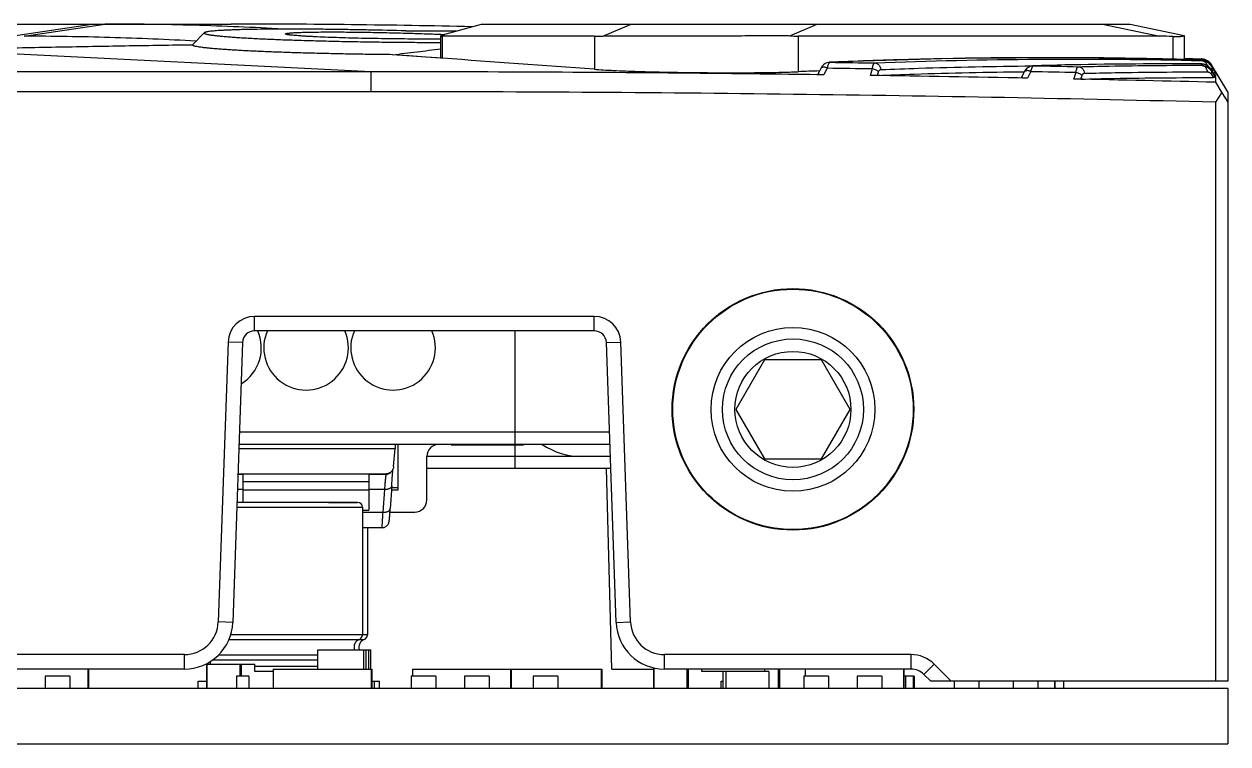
# Model space of a CAD drawing. Header units: millimetres. Extents: x 1409 to 26878, y 589 to 5187.
# Drawn here: x 2288.33 to 2338.15, y 1646.33 to 1676.13 of the extents above; entities that cross this region are included whole.
import ezdxf

# ---------------------------------------------------------------- set-up
doc = ezdxf.new("R2010")
doc.units = ezdxf.units.MM
doc.layers.add('02___PRT_ALL_AXES', color=7, linetype='Continuous')

msp = doc.modelspace()

# ---------------------------------------------------------------- linework, layer by layer
at = {"color": 7, "linetype": 'Continuous'}
for p, q in [((2261.7959, 1676.1262), (2296.9029, 1676.1262)), ((2287.791, 1675.6262), (2291.1381, 1676.1262)), ((2288.3279, 1675.6252), (2291.6746, 1676.1262)), ((2305.6458, 1675.6743), (2307.2532, 1676.1262)), ((2307.2532, 1676.1262), (2334.1004, 1676.1262)), ((2312.276, 1675.632), (2313.4479, 1676.1262)), ((2320.011, 1675.6442), (2321.1541, 1676.1262)), ((2332.9613, 1676.1262), (2335.3327, 1675.6262)), ((2334.1004, 1676.1262), (2336.3315, 1675.6558)), ((2295.2912, 1675.2715), (2295.7855, 1675.7658)), ((2305.5675, 1674.7303), (2305.5675, 1675.6392)), ((2311.9289, 1675.6262), (2305.6458, 1675.6262)), ((2305.6458, 1674.7094), (2305.6458, 1675.6262)), ((2311.9289, 1675.6262), (2311.9289, 1674.2525)), ((2335.3327, 1675.6262), (2320.3629, 1675.6262)), ((2320.3629, 1675.6262), (2320.3629, 1674.1525)), ((2335.8686, 1675.6118), (2335.8686, 1674.6607)), ((2336.3384, 1675.6515), (2336.3315, 1675.6558)), ((2336.3384, 1675.6515), (2336.3384, 1674.6522)), ((2302.6902, 1674.1512), (2284.4185, 1675.0647)), ((2305.5665, 1674.7151), (2303.5682, 1674.8585)), ((2305.6458, 1674.7094), (2305.5665, 1674.7151)), ((2321.6624, 1674.544), (2321.6623, 1674.544)), ((2321.6793, 1674.544), (2321.6624, 1674.544)), ((2321.8026, 1674.5492), (2321.6793, 1674.544)), ((2321.8027, 1674.5483), (2321.6793, 1674.544)), ((2327.291, 1674.708), (2326.2518, 1674.6888)), ((2327.291, 1674.7027), (2326.2519, 1674.6835)), ((2330.0889, 1674.4009), (2330.0889, 1674.4009)), ((2330.103, 1674.4008), (2330.0889, 1674.4009)), ((2332.3583, 1674.7285), (2331.7197, 1674.7325)), ((2332.3583, 1674.724), (2331.7197, 1674.7301)), ((2336.3384, 1674.7172), (2337.0688, 1674.6807)), ((2337.0401, 1674.4746), (2337.0399, 1674.4746)), ((2337.048, 1674.4744), (2337.0401, 1674.4746)), ((2337.048, 1674.4744), (2337.0401, 1674.4745)), ((2337.048, 1674.4744), (2337.0401, 1674.4744)), ((2337.0401, 1674.4213), (2337.0455, 1674.4214)), ((2337.0401, 1674.4214), (2337.0455, 1674.4214)), ((2337.0596, 1674.6391), (2337.0449, 1674.6396)), ((2337.0596, 1674.6391), (2337.0449, 1674.6395)), ((2337.0455, 1674.4214), (2337.048, 1674.4744)), ((2337.0596, 1674.6391), (2337.056, 1674.6393)), ((2337.0571, 1674.6136), (2337.0596, 1674.6391)), ((2337.4632, 1674.3781), (2337.4651, 1674.4027)), ((2337.4756, 1674.3858), (2337.4651, 1674.4027)), ((2337.5556, 1674.2563), (2337.4651, 1674.4027)), ((2338.1459, 1673.3262), (2337.4716, 1674.4402)), ((2337.534, 1674.2912), (2337.4756, 1674.3858)), ((2302.6902, 1674.1512), (1994.3928, 1674.1512)), ((2302.6902, 1673.3262), (2302.6902, 1674.1512)), ((2321.5644, 1674.3089), (2321.4233, 1674.026)), ((2323.3532, 1673.9988), (2323.4366, 1674.282)), ((2323.6418, 1674.0007), (2323.6858, 1674.1501)), ((2329.7156, 1674.1444), (2329.7156, 1674.1444)), ((2329.9868, 1674.1681), (2329.8454, 1673.8878)), ((2331.7752, 1673.849), (2331.859, 1674.1299)), ((2332.063, 1673.8481), (2332.1074, 1673.997)), ((2337.452, 1674.0583), (2337.5462, 1673.9095)), ((2337.4531, 1674.193), (2337.4545, 1674.1908)), ((2337.4545, 1674.1908), (2337.4564, 1674.2433)), ((2337.4545, 1674.1908), (2337.6313, 1673.9118)), ((2337.4782, 1674.2089), (2337.4564, 1674.2433)), ((2337.4782, 1674.2089), (2337.4564, 1674.2433)), ((2337.4598, 1674.2472), (2337.5059, 1674.1728)), ((2337.4632, 1674.3781), (2337.5217, 1674.2837)), ((2337.4632, 1674.3781), (2337.5479, 1674.2414)), ((2337.633, 1673.9647), (2337.4782, 1674.2089)), ((2337.5059, 1674.1728), (2337.554, 1674.0951)), ((2337.5217, 1674.2837), (2337.5433, 1674.2488)), ((2337.5556, 1674.2563), (2337.534, 1674.2912)), ((2337.5433, 1674.2488), (2337.6391, 1674.0941)), ((2337.6409, 1674.1182), (2337.5556, 1674.2563)), ((2337.6465, 1674.1512), (2337.6197, 1674.1525)), ((2337.6313, 1673.9118), (2337.6259, 1673.7151)), ((2337.6391, 1674.0941), (2337.633, 1673.9647)), ((2337.6465, 1674.1512), (2337.6409, 1674.1182)), ((2337.6259, 1673.7151), (2337.8959, 1673.2793)), ((2302.6902, 1673.3262), (1773.6016, 1673.3262)), ((2337.6459, 1672.8886), (2337.8959, 1673.2793)), ((2337.6459, 1648.9262), (2337.6459, 1672.8886)), ((2337.8959, 1673.2793), (2338.1459, 1672.8886)), ((2338.1459, 1673.3262), (2338.1459, 1648.9262)), ((2311.9242, 1664.0262), (2297.8676, 1664.0262)), ((2297.8676, 1663.4262), (2297.8676, 1664.0262)), ((2311.9242, 1663.4262), (2311.9242, 1664.0262)), ((2311.9242, 1663.4262), (2297.8676, 1663.4262)), ((2308.6459, 1658.7262), (2308.6459, 1663.4262)), ((2296.7683, 1662.9646), (2296.3637, 1651.3773)), ((2297.3679, 1662.9436), (2296.7683, 1662.9646)), ((2297.3679, 1662.9436), (2296.9633, 1651.3564)), ((2312.4239, 1662.9436), (2313.0235, 1662.9646)), ((2312.8285, 1651.3564), (2312.4239, 1662.9436)), ((2313.4281, 1651.3773), (2313.0235, 1662.9646)), ((2312.5537, 1659.2262), (2297.2381, 1659.2262)), ((2297.2149, 1658.5609), (2303.6803, 1658.5609)), ((2312.5711, 1658.7262), (2297.2207, 1658.7262)), ((2303.6221, 1657.8081), (2303.6803, 1658.5609)), ((2303.689, 1658.7262), (2303.6803, 1658.5609)), ((2303.7969, 1658.7262), (2303.7969, 1656.8262)), ((2305.9969, 1658.7262), (2305.9969, 1658.7112)), ((2305.9969, 1658.7112), (2308.9969, 1658.7112)), ((2308.6459, 1657.7262), (2308.6459, 1658.7112)), ((2308.9969, 1658.7262), (2308.9969, 1658.7112)), ((2312.5886, 1658.2262), (2304.9969, 1658.2262)), ((2304.9969, 1656.4262), (2304.9969, 1658.2262)), ((2297.1777, 1657.4948), (2297.3969, 1657.4948)), ((2297.1781, 1657.5085), (2303.314, 1657.5085)), ((2297.3969, 1656.3262), (2297.3969, 1657.4948)), ((2302.5969, 1657.4948), (2303.3065, 1657.4948)), ((2302.5969, 1657.4948), (2302.5969, 1656.0098)), ((2303.314, 1657.5085), (2303.3065, 1657.4948)), ((2303.5913, 1657.6726), (2303.5937, 1657.6949)), ((2312.6061, 1657.7262), (2304.9969, 1657.7262)), ((2312.6459, 1649.4262), (2312.4286, 1657.7262)), ((2302.5969, 1657.1823), (2297.3969, 1657.1823)), ((2303.541, 1657.0088), (2303.4803, 1656.0686)), ((2297.3969, 1656.8561), (2297.1554, 1656.8561)), ((2302.5969, 1656.8262), (2297.3969, 1656.8262)), ((2303.2417, 1656.8561), (2302.5969, 1656.8561)), ((2303.2417, 1656.8561), (2303.1809, 1655.9158)), ((2303.7969, 1656.8262), (2303.5292, 1656.8262)), ((2303.7969, 1656.9262), (2303.5357, 1656.9262)), ((2297.1299, 1656.1262), (2302.3297, 1656.1262)), ((2302.1297, 1656.3262), (2297.1369, 1656.3262)), ((2300.9306, 1656.3272), (2302.1297, 1656.3272)), ((2300.9306, 1656.3262), (2300.9306, 1656.3272)), ((2300.9386, 1656.3272), (2300.9386, 1656.3262)), ((2302.1297, 1656.3272), (2302.1297, 1656.3262)), ((2302.3297, 1656.1262), (2302.3297, 1650.8385)), ((2302.3297, 1656.0098), (2302.5969, 1656.0098)), ((2302.3297, 1655.9158), (2303.1809, 1655.9158)), ((2303.4708, 1655.9262), (2304.4969, 1655.9262)), ((2303.1369, 1655.2762), (2302.3297, 1655.2762)), ((2302.5329, 1655.2762), (2302.5329, 1650.8385)), ((2303.1405, 1655.2762), (2303.1369, 1655.2762)), ((2296.9633, 1651.3564), (2296.3637, 1651.3773)), ((2312.8285, 1651.3564), (2313.4281, 1651.3773)), ((2296.808, 1650.6522), (2302.4056, 1650.6522)), ((2302.5329, 1650.8385), (2296.8753, 1650.8385)), ((2294.9645, 1650.0262), (2269.2566, 1650.0262)), ((2294.9645, 1649.4262), (2294.9645, 1650.0262)), ((2300.4797, 1650.0002), (2296.3654, 1650.0002)), ((2300.4797, 1650.2262), (2302.6829, 1650.2262)), ((2300.4797, 1649.4262), (2300.4797, 1650.2262)), ((2302.3797, 1650.2262), (2302.3797, 1649.4262)), ((2302.4797, 1649.4262), (2302.4797, 1650.2262)), ((2302.5829, 1650.2262), (2302.5829, 1649.4262)), ((2302.6829, 1649.4262), (2302.6829, 1650.2262)), ((2325.0352, 1650.0262), (2314.8273, 1650.0262)), ((2314.8273, 1649.4262), (2314.8273, 1650.0262)), ((2325.0352, 1649.4262), (2325.0352, 1650.0262)), ((2295.8797, 1649.6262), (2297.8797, 1649.6262)), ((2295.8797, 1649.6262), (2295.8797, 1648.6262)), ((2295.909, 1648.6262), (2295.909, 1649.6262)), ((2296.0297, 1649.736), (2296.0297, 1649.6262)), ((2296.1464, 1649.8138), (2300.4797, 1649.8138)), ((2297.2504, 1649.6262), (2297.2504, 1649.1262)), ((2297.3211, 1649.1262), (2297.3211, 1649.6262)), ((2297.8797, 1649.3262), (2297.8797, 1649.6262)), ((2300.4797, 1649.5262), (2297.8797, 1649.5262)), ((2314.3783, 1649.4802), (2314.3783, 1648.6262)), ((2314.4076, 1648.6262), (2314.4076, 1649.4745)), ((2325.5656, 1649.2065), (2325.9898, 1649.6308)), ((2326.6944, 1648.9262), (2325.9898, 1649.6308)), ((2294.9645, 1649.4262), (2269.2566, 1649.4262)), ((2290.2162, 1649.1262), (2289.2002, 1649.1262)), ((2289.2002, 1649.1262), (2289.2002, 1648.6262)), ((2290.2162, 1649.1262), (2290.2162, 1648.6262)), ((2290.9641, 1649.4262), (2290.9641, 1648.6262)), ((2290.9895, 1649.4262), (2290.9895, 1648.6262)), ((2297.1219, 1649.1262), (2297.1219, 1648.6262)), ((2297.6301, 1649.1262), (2297.1221, 1649.1262)), ((2297.1221, 1649.1262), (2297.1221, 1648.6262)), ((2297.6301, 1649.1262), (2297.6301, 1648.6262)), ((2298.6297, 1649.3262), (2297.8797, 1649.3262)), ((2298.6297, 1649.4262), (2302.7191, 1649.4262)), ((2298.6297, 1649.4262), (2298.6297, 1648.6262)), ((2302.6937, 1649.4262), (2302.6937, 1648.6262)), ((2302.7191, 1649.4262), (2302.7191, 1648.6262)), ((2305.3653, 1649.1262), (2304.3493, 1649.1262)), ((2304.3493, 1649.1262), (2304.3493, 1648.6262)), ((2304.4001, 1649.4262), (2312.2395, 1649.4262)), ((2304.4001, 1649.4262), (2304.4001, 1649.1262)), ((2305.3653, 1649.1262), (2305.3653, 1648.6262)), ((2307.575, 1649.1262), (2306.559, 1649.1262)), ((2306.559, 1649.1262), (2306.559, 1648.6262)), ((2307.575, 1649.1262), (2307.575, 1648.6262)), ((2308.4641, 1649.4262), (2308.4641, 1648.6262)), ((2308.4895, 1649.4262), (2308.4895, 1648.6262)), ((2310.4152, 1649.1262), (2309.3992, 1649.1262)), ((2309.3992, 1649.1262), (2309.3992, 1648.6262)), ((2310.4152, 1649.1262), (2310.4152, 1648.6262)), ((2312.2141, 1649.4262), (2312.2141, 1648.6262)), ((2312.2395, 1649.4262), (2312.2395, 1648.6262)), ((2325.0352, 1649.4262), (2314.8273, 1649.4262)), ((2315.749, 1649.4262), (2315.749, 1648.6262)), ((2315.8197, 1648.6262), (2315.8197, 1649.4262)), ((2316.3783, 1649.3262), (2316.3783, 1649.4262)), ((2319.1529, 1649.3262), (2316.3783, 1649.3262)), ((2317.2479, 1649.3262), (2317.2479, 1648.6262)), ((2317.3749, 1649.3262), (2317.3749, 1648.6262)), ((2318.9783, 1649.3262), (2318.9783, 1649.4262)), ((2319.1529, 1649.3262), (2319.1529, 1648.6262)), ((2319.5369, 1649.4262), (2319.5369, 1648.6262)), ((2319.6076, 1648.6262), (2319.6076, 1649.4262)), ((2321.6153, 1649.1262), (2320.5993, 1649.1262)), ((2320.5993, 1649.1262), (2320.5993, 1648.6262)), ((2320.6501, 1649.4262), (2320.6501, 1649.1262)), ((2321.6153, 1649.1262), (2321.6153, 1648.6262)), ((2323.8252, 1649.1262), (2322.8092, 1649.1262)), ((2322.8092, 1649.1262), (2322.8092, 1648.6262)), ((2323.8252, 1649.1262), (2323.8252, 1648.6262)), ((2324.7141, 1649.4262), (2324.7141, 1648.6262)), ((2324.7395, 1649.4262), (2324.7395, 1648.6262)), ((2325.168, 1649.1262), (2324.7395, 1649.1262)), ((2324.8066, 1649.1262), (2324.8066, 1648.6262)), ((2324.8095, 1649.1262), (2324.8095, 1648.6262)), ((2325.122, 1649.1262), (2325.122, 1648.6262)), ((2325.1651, 1649.1262), (2325.1651, 1648.6262)), ((2325.168, 1649.1262), (2325.168, 1648.6262)), ((2325.8459, 1648.9262), (2325.5656, 1649.2065)), ((2338.1459, 1648.6262), (1738.1459, 1648.6262)), ((2295.5297, 1648.9262), (2295.8797, 1648.9262)), ((2295.5297, 1648.6262), (2295.5297, 1648.9262)), ((2302.7191, 1648.9262), (2303.0329, 1648.9262)), ((2302.8297, 1648.6262), (2302.8297, 1648.9262)), ((2303.0329, 1648.6262), (2303.0329, 1648.9262)), ((2317.1783, 1648.9262), (2317.2479, 1648.9262)), ((2317.1783, 1648.6262), (2317.1783, 1648.9262)), ((2338.1459, 1648.9262), (2325.8459, 1648.9262)), ((2326.8237, 1648.9262), (2326.8237, 1648.6262)), ((2327.8397, 1648.9262), (2327.8397, 1648.6262)), ((2329.2622, 1648.9262), (2329.2622, 1648.6262)), ((2330.2782, 1648.9262), (2330.2782, 1648.6262)), ((2330.9641, 1648.9262), (2330.9641, 1648.6262)), ((2330.9895, 1648.9262), (2330.9895, 1648.6262)), ((2331.345, 1648.9262), (2331.345, 1648.6262)), ((2338.1459, 1648.6262), (2338.1459, 1646.3262)), ((1738.1459, 1646.3262), (2338.1459, 1646.3262))]:
    msp.add_line(p, q, dxfattribs=at)
for points in [[(2305.6458, 1674.7094), (2304.9532, 1674.7592), (2304.2607, 1674.8089), (2303.5681, 1674.8584)], [(2321.6623, 1674.544), (2321.634, 1674.5417), (2321.5526, 1674.5231), (2321.4753, 1674.4871), (2321.4055, 1674.4351), (2321.3458, 1674.3695), (2321.2978, 1674.2933), (2321.2936, 1674.285)], [(2337.056, 1674.6393), (2331.9447, 1674.7315), (2326.7792, 1674.6996), (2321.6624, 1674.544)], [(2330.0889, 1674.4009), (2330.0583, 1674.3988), (2329.9789, 1674.3817), (2329.9022, 1674.3475), (2329.8307, 1674.2959), (2329.7686, 1674.229), (2329.7156, 1674.1444)], [(2337.0399, 1674.4746), (2334.7422, 1674.4754), (2332.3912, 1674.4505), (2330.0889, 1674.4009)], [(2337.3718, 1674.3449), (2337.3353, 1674.3752), (2337.254, 1674.4249), (2337.1621, 1674.4587), (2337.062, 1674.474), (2337.0401, 1674.4746)], [(2337.0455, 1674.4214), (2337.0467, 1674.4484), (2337.048, 1674.4742)], [(2337.0571, 1674.6136), (2337.0584, 1674.627), (2337.0596, 1674.6391)], [(2321.2936, 1674.285), (2321.2563, 1674.2102), (2321.1804, 1674.058), (2321.1712, 1674.0396)], [(2329.7156, 1674.1444), (2329.6783, 1674.0705), (2329.6022, 1673.9195), (2329.593, 1673.9012)], [(2303.541, 1657.0088), (2303.5436, 1657.0485), (2303.5492, 1657.133), (2303.5546, 1657.2125), (2303.5598, 1657.2866), (2303.5648, 1657.3552), (2303.5694, 1657.418), (2303.5739, 1657.4751), (2303.578, 1657.5262), (2303.5818, 1657.5715), (2303.5853, 1657.611), (2303.5885, 1657.6446), (2303.5913, 1657.6726)]]:
    msp.add_lwpolyline(points, dxfattribs=at)
for radius in [4.975, 3.3903, 2.9169]:
    msp.add_circle((2320.1459, 1660.1762), radius, dxfattribs=at)
for centre, radius, start, end in [((2296.9029, 1225.6262), 450.5, 88.733368, 90), ((2337.037, 1673.9748), 0.4998, 81.59596, 88.73843), ((2337.0438, 1674.1813), 0.5, 31.18767, 87.13759), ((2337.0372, 1673.976), 0.4986, 77.0158, 81.59443), ((2337.0382, 1673.9799), 0.4945, 64.78385, 69.43233), ((2337.0384, 1673.9803), 0.4941, 57.77215, 64.78573), ((2337.0389, 1673.9811), 0.4931, 53.40563, 57.7722), ((2337.0414, 1674.1181), 0.4955, 31.65365, 34.58535), ((2337.0446, 1674.1443), 0.4936, 31.57536, 32.42412), ((2302.7048, 276.4071), 1397.7443, 88.887393, 89.153559), ((2337.0399, 1673.9825), 0.4914, 47.22383, 53.40877), ((2337.0406, 1673.9832), 0.4904, 42.79243, 47.22319), ((2302.6749, 274.9172), 1399.2344, 88.5686793, 88.8083178), ((2297.8676, 1662.9262), 1.1, 90, 178), ((2311.9242, 1662.9262), 1.1, 2, 90), ((2296.3969, 1662.7262), 1.75, 301.57815, 23.73667), ((2297.8676, 1662.9262), 0.5, 90, 178), ((2299.9969, 1662.7262), 1.75, 156.26597, 23.73651), ((2303.5969, 1662.7262), 1.75, 156.26577, 23.73667), ((2311.9242, 1662.9262), 0.5, 2, 90), ((2305.4969, 1658.2262), 0.5, 90, 180), ((2311.4198, 1661.2262), 3, 236.50406, 270), ((2303.2892, 1657.8331), 0.3337, 331.0928, 336.06204), ((2302.1297, 1656.1262), 0.2, 0, 90), ((2304.4969, 1656.4262), 0.5, 270, 0), ((2294.9645, 1651.4262), 1.4, 270, 358), ((2294.9645, 1651.4262), 2, 270, 358), ((2314.8273, 1651.4262), 2, 182, 270), ((2314.8273, 1651.4262), 1.4, 182, 270), ((2302.3297, 1650.3262), 0.35, 111.32369, 196.6975), ((2302.5329, 1650.3262), 0.35, 111.32369, 196.6975), ((2302.1297, 1650.8385), 0.2, 291.32369, 0), ((2302.3329, 1650.8385), 0.2, 291.32369, 0), ((2325.0352, 1648.6762), 1.35, 45, 90), ((2325.0352, 1648.6762), 0.75, 45, 90)]:
    msp.add_arc(centre, radius, start, end, dxfattribs=at)
for centre, major_axis, ratio, start_param, end_param in [((2306.0675, 1675.7095), (0.5, 0.0708), 0.0878014, 8.845107, 9.979571), ((2316.1459, 1676.4595), (4.9996, 0.7083), 0.0878014, -2.5867996, -2.4683312), ((2316.1459, 1678.1262), (4.9745, -2.2332), 0.225886, -0.5861382, -0.4661684), ((2338.7494, 1670.036), (7.8624, -3.5046), 0.5539279, 2.1765534, 2.2483932), ((2272.262, 976.5459), (1736.8917, -133.1011), 0.4011056, 1.578695, 1.5823116), ((2325.8747, 973.8653), (4.326, 700.4548), 0.549953, 0.0232613, 0.0255375)]:
    msp.add_ellipse(centre, major_axis=major_axis, ratio=ratio, start_param=start_param, end_param=end_param, dxfattribs=at)
for points, knots in [([(2299.0601, 1675.9172), (2298.4437, 1675.9521), (2297.2117, 1676.0129), (2295.3659, 1676.0782), (2293.5205, 1676.1176), (2292.2908, 1676.1262), (2291.6746, 1676.1262)], [0, 0, 0, 0, 0.2506408, 0.5007705, 0.7498262, 1, 1, 1, 1]), ([(2304.1259, 1675.8441), (2303.6114, 1675.8578), (2302.8422, 1675.8758), (2301.8234, 1675.8944), (2301.0776, 1675.9051), (2300.3553, 1675.9126), (2299.6642, 1675.9165), (2299.0115, 1675.9169), (2298.4041, 1675.9136), (2297.8484, 1675.9067), (2297.4202, 1675.8977), (2297.1078, 1675.8885), (2296.8976, 1675.8811), (2296.7043, 1675.8727), (2296.5283, 1675.8637), (2296.3701, 1675.8538), (2296.2302, 1675.8433), (2296.1089, 1675.8322), (2296.0066, 1675.8205), (2295.9334, 1675.8097), (2295.8845, 1675.8006), (2295.8551, 1675.794), (2295.8306, 1675.7874), (2295.811, 1675.7807), (2295.7962, 1675.7739), (2295.7883, 1675.7686), (2295.7855, 1675.7658)], [0, 0, 0, 0, 0.1848479, 0.2763697, 0.3659954, 0.4527821, 0.5358183, 0.6142347, 0.6872123, 0.7539902, 0.8138736, 0.8410325, 0.8662408, 0.889433, 0.91055, 0.929537, 0.9463472, 0.9609386, 0.9732784, 0.9833423, 0.9875176, 0.991122, 0.9941589, 0.9966362, 0.9985706, 1, 1, 1, 1]), ([(2295.4385, 1675.4188), (2294.8449, 1675.4517), (2293.6587, 1675.5092), (2291.8816, 1675.5721), (2290.1051, 1675.6119), (2288.9212, 1675.6232), (2288.3279, 1675.6252)], [0, 0, 0, 0, 0.2507018, 0.5007592, 0.7498252, 1, 1, 1, 1]), ([(2295.7855, 1675.7658), (2295.7842, 1675.7645), (2295.7821, 1675.762), (2295.7803, 1675.7576), (2295.7804, 1675.753), (2295.7823, 1675.7486), (2295.7859, 1675.7443), (2295.7911, 1675.74), (2295.798, 1675.7357), (2295.8065, 1675.7314), (2295.8166, 1675.727), (2295.8333, 1675.7209), (2295.8585, 1675.7132), (2295.8938, 1675.7044), (2295.9357, 1675.6956), (2295.9842, 1675.6866), (2296.0392, 1675.6776), (2296.1007, 1675.6686), (2296.1955, 1675.656), (2296.3298, 1675.6405), (2296.5097, 1675.6226), (2296.714, 1675.6048), (2296.9419, 1675.5872), (2297.1926, 1675.57), (2297.4653, 1675.5531), (2297.7589, 1675.5367), (2298.0724, 1675.5208), (2298.4047, 1675.5054), (2298.8817, 1675.4854), (2299.5153, 1675.4623), (2300.3139, 1675.4383), (2301.155, 1675.4174), (2302.0262, 1675.3999), (2302.9151, 1675.3859), (2303.8087, 1675.3753), (2304.6943, 1675.3681), (2305.2805, 1675.3655), (2305.5702, 1675.3647)], [0, 0, 0, 0, 0.0005405, 0.000998, 0.0014276, 0.0018945, 0.0024511, 0.0031291, 0.0039462, 0.0049124, 0.0060335, 0.0073134, 0.0103575, 0.0140558, 0.0184121, 0.0234272, 0.0290997, 0.0354264, 0.0424034, 0.0582877, 0.0767029, 0.097588, 0.1208722, 0.1464741, 0.1743037, 0.2042624, 0.2362428, 0.2701304, 0.3058028, 0.3819799, 0.4636703, 0.5496883, 0.6387862, 0.7296746, 0.8210436, 0.9115826, 1, 1, 1, 1]), ([(2304.1259, 1675.8441), (2304.3058, 1675.8444), (2305.0138, 1675.8453), (2305.7218, 1675.8447), (2306.2499, 1675.8435)], [0, 0, 0, 0, 0.2540968, 1, 1, 1, 1]), ([(2312.276, 1675.632), (2312.3363, 1675.6339), (2312.4606, 1675.6368), (2312.7234, 1675.6401), (2313.0771, 1675.6412), (2313.5285, 1675.6405), (2314.0119, 1675.6389), (2314.5213, 1675.6372), (2315.0506, 1675.6359), (2315.5932, 1675.6353), (2316.1426, 1675.6357), (2316.692, 1675.6372), (2317.2348, 1675.6398), (2317.7642, 1675.6434), (2318.1941, 1675.6472), (2318.5266, 1675.6504), (2318.7655, 1675.6528), (2318.9964, 1675.655), (2319.2186, 1675.6568), (2319.4314, 1675.6579), (2319.6026, 1675.6578), (2319.7344, 1675.6563), (2319.8139, 1675.6547), (2319.8762, 1675.6526), (2319.9365, 1675.6499), (2319.9814, 1675.647), (2320.011, 1675.6442)], [0, 0, 0, 0, 0.0233785, 0.0482167, 0.1019471, 0.1605419, 0.2232849, 0.2894102, 0.3581102, 0.4285462, 0.4998581, 0.5711753, 0.641627, 0.7103524, 0.7765089, 0.8083692, 0.8392874, 0.8691695, 0.8979243, 0.925464, 0.9517049, 0.9643136, 0.9765691, 0.9825624, 0.9884654, 1, 1, 1, 1]), ([(2335.8686, 1675.6118), (2335.9084, 1675.6097), (2335.9826, 1675.6072), (2336.0854, 1675.6085), (2336.171, 1675.6138), (2336.2221, 1675.6198), (2336.2447, 1675.6233)], [0, 0, 0, 0, 0.3173617, 0.5906277, 0.8184895, 1, 1, 1, 1]), ([(2336.2447, 1675.6233), (2336.2584, 1675.6254), (2336.2775, 1675.6288), (2336.3008, 1675.6343), (2336.314, 1675.6381), (2336.3243, 1675.6417), (2336.3311, 1675.6447), (2336.3349, 1675.6471), (2336.3371, 1675.6488), (2336.3384, 1675.6505), (2336.3384, 1675.6515)], [0, 0, 0, 0, 0.4178469, 0.5843949, 0.722543, 0.8323164, 0.9139827, 0.9445509, 0.9686007, 1, 1, 1, 1]), ([(2284.4185, 1675.0647), (2285.3553, 1675.0868), (2287.21, 1675.1289), (2289.9613, 1675.1848), (2292.649, 1675.2331), (2294.4188, 1675.2601), (2295.2919, 1675.2722)], [0, 0, 0, 0, 0.2584943, 0.5117423, 0.7591154, 1, 1, 1, 1]), ([(2303.5681, 1674.8584), (2303.2945, 1674.8614), (2302.7492, 1674.8681), (2301.9366, 1674.8809), (2301.138, 1674.8965), (2300.3617, 1674.9147), (2299.6161, 1674.9356), (2298.9092, 1674.9589), (2298.2484, 1674.9846), (2297.7298, 1675.0082), (2297.3434, 1675.0283), (2297.0766, 1675.0434), (2296.8262, 1675.0588), (2296.5929, 1675.0746), (2296.3774, 1675.0907), (2296.18, 1675.1069), (2296.0015, 1675.1234), (2295.8422, 1675.1399), (2295.7025, 1675.1564), (2295.5828, 1675.173), (2295.4958, 1675.1873), (2295.4364, 1675.1989), (2295.3995, 1675.2071), (2295.3679, 1675.2152), (2295.3413, 1675.2233), (2295.32, 1675.2312), (2295.3056, 1675.2382), (2295.2969, 1675.2439), (2295.2921, 1675.2478), (2295.2885, 1675.2518), (2295.2863, 1675.2558), (2295.2854, 1675.2599), (2295.286, 1675.264), (2295.2881, 1675.268), (2295.2901, 1675.2704), (2295.2912, 1675.2715)], [0, 0, 0, 0, 0.098606, 0.1965791, 0.292886, 0.386502, 0.4764309, 0.5617139, 0.6414423, 0.7147685, 0.7487852, 0.7809169, 0.8110789, 0.8391929, 0.8651862, 0.8889921, 0.9105508, 0.9298084, 0.9467194, 0.9612449, 0.9733564, 0.978501, 0.9830373, 0.9869661, 0.9902907, 0.9930193, 0.9951685, 0.9960366, 0.9967769, 0.997403, 0.9979376, 0.9984163, 0.9988877, 0.9994024, 1, 1, 1, 1]), ([(2303.5681, 1674.8584), (2303.9091, 1674.8954), (2304.5767, 1674.9728), (2305.243, 1675.0604), (2305.5688, 1675.1062)], [0, 0, 0, 0, 0.5103854, 1, 1, 1, 1]), ([(2305.6458, 1674.7094), (2305.6346, 1674.7102), (2305.6187, 1674.7117), (2305.5993, 1674.7147), (2305.5882, 1674.7172), (2305.5794, 1674.7199), (2305.5737, 1674.7225), (2305.5704, 1674.7249), (2305.5688, 1674.7266), (2305.5678, 1674.7284), (2305.5675, 1674.7297), (2305.5675, 1674.7303)], [0, 0, 0, 0, 0.4042751, 0.5669856, 0.7026048, 0.8113223, 0.894084, 0.9266176, 0.9541476, 0.9779553, 1, 1, 1, 1]), ([(2321.5997, 1674.4368), (2321.5925, 1674.4175), (2321.5794, 1674.3752), (2321.5692, 1674.3321), (2321.5644, 1674.3089)], [0, 0, 0, 0, 0.4650579, 1, 1, 1, 1]), ([(2321.6383, 1674.5138), (2321.6347, 1674.5089), (2321.6277, 1674.4982), (2321.614, 1674.4728), (2321.6052, 1674.4517), (2321.5997, 1674.4368)], [0, 0, 0, 0, 0.2091105, 0.4455551, 1, 1, 1, 1]), ([(2321.6793, 1674.544), (2321.6758, 1674.5436), (2321.6685, 1674.5414), (2321.6581, 1674.5351), (2321.6478, 1674.5257), (2321.6415, 1674.518), (2321.6383, 1674.5138)], [0, 0, 0, 0, 0.2032027, 0.4314595, 0.6949987, 1, 1, 1, 1]), ([(2326.2518, 1674.6888), (2325.881, 1674.6811), (2324.3976, 1674.6462), (2322.9146, 1674.5958), (2321.8026, 1674.5492)], [0, 0, 0, 0, 0.2499603, 1, 1, 1, 1]), ([(2323.4366, 1674.282), (2323.4387, 1674.2989), (2323.4435, 1674.3311), (2323.4525, 1674.3765), (2323.463, 1674.4163), (2323.4748, 1674.45), (2323.4877, 1674.4772), (2323.4998, 1674.4953), (2323.5102, 1674.5058), (2323.5177, 1674.5114), (2323.5254, 1674.5152), (2323.5307, 1674.5166), (2323.5333, 1674.5169)], [0, 0, 0, 0, 0.1928589, 0.3681869, 0.5238884, 0.6586858, 0.7719715, 0.8642947, 0.9033551, 0.9383656, 0.9701923, 1, 1, 1, 1]), ([(2323.5333, 1674.5169), (2325.7861, 1674.6048), (2330.2944, 1674.709), (2334.8037, 1674.6694), (2337.0571, 1674.6136)], [0, 0, 0, 0, 0.5000406, 1, 1, 1, 1]), ([(2323.5333, 1674.5169), (2323.5487, 1674.5163), (2323.5796, 1674.5118), (2323.6239, 1674.4952), (2323.665, 1674.4695), (2323.7016, 1674.4356), (2323.7324, 1674.3946), (2323.7647, 1674.3319), (2323.7774, 1674.2789), (2323.7805, 1674.2432)], [0, 0, 0, 0, 0.1147132, 0.231401, 0.3511208, 0.4745387, 0.6017723, 0.7324486, 1, 1, 1, 1]), ([(2323.7805, 1674.2432), (2324.3019, 1674.2636), (2326.3875, 1674.3373), (2328.4742, 1674.3803), (2330.0392, 1674.3952)], [0, 0, 0, 0, 0.2500559, 1, 1, 1, 1]), ([(2331.7197, 1674.7325), (2331.3507, 1674.7343), (2329.8744, 1674.7377), (2328.398, 1674.7257), (2327.291, 1674.708)], [0, 0, 0, 0, 0.2499964, 1, 1, 1, 1]), ([(2330.103, 1674.4008), (2330.1004, 1674.4006), (2330.0951, 1674.3994), (2330.0874, 1674.3959), (2330.0797, 1674.3907), (2330.0689, 1674.381), (2330.0557, 1674.3641), (2330.0467, 1674.3486), (2330.0422, 1674.34)], [0, 0, 0, 0, 0.0870945, 0.1808421, 0.2842326, 0.3994305, 0.6703047, 1, 1, 1, 1]), ([(2337.0401, 1674.4745), (2336.462, 1674.4778), (2334.1494, 1674.4816), (2331.8368, 1674.4476), (2330.103, 1674.4008)], [0, 0, 0, 0, 0.249987, 1, 1, 1, 1]), ([(2331.957, 1674.3625), (2332.3806, 1674.3725), (2334.0747, 1674.4073), (2335.7693, 1674.4219), (2337.0401, 1674.4214)], [0, 0, 0, 0, 0.250024, 1, 1, 1, 1]), ([(2337.0449, 1674.6396), (2336.6544, 1674.6513), (2335.0925, 1674.6939), (2333.5301, 1674.7192), (2332.3583, 1674.7285)], [0, 0, 0, 0, 0.2500324, 1, 1, 1, 1]), ([(2337.0138, 1674.6763), (2336.9999, 1674.6734), (2336.9722, 1674.6647), (2336.9466, 1674.651), (2336.9344, 1674.643)], [0, 0, 0, 0, 0.4945059, 1, 1, 1, 1]), ([(2337.0688, 1674.6807), (2337.0642, 1674.6809), (2337.0458, 1674.6812), (2337.0273, 1674.6792), (2337.0138, 1674.6763)], [0, 0, 0, 0, 0.2492125, 1, 1, 1, 1]), ([(2337.0455, 1674.4214), (2337.0498, 1674.4212), (2337.0673, 1674.4199), (2337.0846, 1674.4164), (2337.0972, 1674.4127)], [0, 0, 0, 0, 0.2490197, 1, 1, 1, 1]), ([(2337.0455, 1674.4214), (2337.0754, 1674.4208), (2337.1359, 1674.4142), (2337.224, 1674.3877), (2337.3076, 1674.3443), (2337.3574, 1674.3047), (2337.3804, 1674.2824)], [0, 0, 0, 0, 0.2426744, 0.4888209, 0.7406283, 1, 1, 1, 1]), ([(2337.0571, 1674.6136), (2337.0896, 1674.6125), (2337.1551, 1674.6039), (2337.2499, 1674.5714), (2337.3386, 1674.5191), (2337.39, 1674.472), (2337.4132, 1674.4456)], [0, 0, 0, 0, 0.2413168, 0.4868508, 0.7390722, 1, 1, 1, 1]), ([(2337.0571, 1674.6136), (2337.0614, 1674.6134), (2337.0788, 1674.6121), (2337.0961, 1674.6086), (2337.1086, 1674.6049)], [0, 0, 0, 0, 0.2491551, 1, 1, 1, 1]), ([(2337.1604, 1674.625), (2337.1522, 1674.627), (2337.119, 1674.6343), (2337.0851, 1674.6382), (2337.0596, 1674.6391)], [0, 0, 0, 0, 0.2505877, 1, 1, 1, 1]), ([(2337.0972, 1674.4127), (2337.11, 1674.409), (2337.1352, 1674.399), (2337.1702, 1674.3775), (2337.2019, 1674.3499), (2337.2297, 1674.3169), (2337.2527, 1674.2792), (2337.2767, 1674.2237), (2337.2861, 1674.1783), (2337.2883, 1674.1477)], [0, 0, 0, 0, 0.1153165, 0.2330739, 0.3538429, 0.477844, 0.605001, 0.7349234, 1, 1, 1, 1]), ([(2337.1086, 1674.6049), (2337.1296, 1674.5986), (2337.1706, 1674.5794), (2337.2226, 1674.5339), (2337.263, 1674.4747), (2337.2804, 1674.4291), (2337.2867, 1674.4053)], [0, 0, 0, 0, 0.2353633, 0.4799161, 0.7351958, 1, 1, 1, 1]), ([(2337.2119, 1674.4429), (2337.2068, 1674.4448), (2337.1862, 1674.4521), (2337.1651, 1674.4581), (2337.1492, 1674.4618)], [0, 0, 0, 0, 0.2506498, 1, 1, 1, 1]), ([(2337.4098, 1674.4764), (2337.3929, 1674.495), (2337.3565, 1674.5294), (2337.2954, 1674.5719), (2337.2298, 1674.6043), (2337.1837, 1674.6193), (2337.1604, 1674.625)], [0, 0, 0, 0, 0.2567702, 0.5081131, 0.7553932, 1, 1, 1, 1]), ([(2337.4437, 1674.4736), (2337.434, 1674.4821), (2337.4119, 1674.4972), (2337.387, 1674.507), (2337.3739, 1674.5107)], [0, 0, 0, 0, 0.4851022, 1, 1, 1, 1]), ([(2337.4612, 1674.4089), (2337.4574, 1674.4149), (2337.4417, 1674.4385), (2337.424, 1674.4607), (2337.4098, 1674.4764)], [0, 0, 0, 0, 0.2523732, 1, 1, 1, 1]), ([(2337.4132, 1674.4456), (2337.4164, 1674.4419), (2337.4292, 1674.4271), (2337.441, 1674.4114), (2337.4493, 1674.3993)], [0, 0, 0, 0, 0.2483069, 1, 1, 1, 1]), ([(2337.4716, 1674.4402), (2337.4697, 1674.4433), (2337.4617, 1674.4554), (2337.4518, 1674.4663), (2337.4437, 1674.4736)], [0, 0, 0, 0, 0.2482004, 1, 1, 1, 1]), ([(2321.4233, 1674.026), (2319.8622, 1674.0469), (2313.6181, 1674.1201), (2307.3735, 1674.1513), (2302.6902, 1674.1512)], [0, 0, 0, 0, 0.2500167, 1, 1, 1, 1]), ([(2311.9289, 1674.2525), (2312.0519, 1674.2435), (2312.318, 1674.2264), (2312.7453, 1674.2042), (2313.2261, 1674.1839), (2313.7527, 1674.1657), (2314.317, 1674.1498), (2315.1186, 1674.1319), (2316.1451, 1674.1169), (2317.1716, 1674.1109), (2317.9735, 1674.1117), (2318.538, 1674.1148), (2319.0649, 1674.1205), (2319.5459, 1674.1285), (2319.9735, 1674.1387), (2320.2398, 1674.1475), (2320.3629, 1674.1525)], [0, 0, 0, 0, 0.0438364, 0.0948139, 0.1521429, 0.2149285, 0.2821895, 0.3528727, 0.5000321, 0.647197, 0.7178851, 0.7851496, 0.8479337, 0.9052523, 0.9562059, 1, 1, 1, 1]), ([(2321.4233, 1674.026), (2321.4058, 1674.0262), (2321.3715, 1674.0268), (2321.3219, 1674.028), (2321.283, 1674.0293), (2321.2549, 1674.0305), (2321.2366, 1674.0314), (2321.2205, 1674.0324), (2321.2068, 1674.0334), (2321.1953, 1674.0344), (2321.1873, 1674.0353), (2321.182, 1674.036), (2321.1789, 1674.0365), (2321.1763, 1674.037), (2321.1743, 1674.0375), (2321.1728, 1674.038), (2321.1718, 1674.0385), (2321.1712, 1674.039), (2321.1711, 1674.0394), (2321.1712, 1674.0396)], [0, 0, 0, 0, 0.2073033, 0.4063637, 0.5871749, 0.6676026, 0.7400218, 0.803687, 0.8582104, 0.9034049, 0.9393887, 0.9539912, 0.966398, 0.9766669, 0.9848622, 0.9910626, 0.9953885, 0.998095, 1, 1, 1, 1]), ([(2321.5644, 1674.3089), (2321.5493, 1674.3144), (2321.5193, 1674.324), (2321.4746, 1674.3338), (2321.4323, 1674.3386), (2321.3936, 1674.3383), (2321.3594, 1674.3328), (2321.3305, 1674.3222), (2321.3078, 1674.3065), (2321.2973, 1674.2924), (2321.2936, 1674.285)], [0, 0, 0, 0, 0.1656299, 0.3230287, 0.4691229, 0.6018112, 0.7198628, 0.8235656, 0.9152948, 1, 1, 1, 1]), ([(2323.6418, 1674.0007), (2323.6236, 1674), (2323.5828, 1673.9989), (2323.4866, 1673.9976), (2323.4085, 1673.998), (2323.3532, 1673.9988)], [0, 0, 0, 0, 0.1889837, 0.4243405, 1, 1, 1, 1]), ([(2323.4366, 1674.282), (2323.4618, 1674.2765), (2323.5111, 1674.2623), (2323.5796, 1674.2324), (2323.6305, 1674.2008), (2323.6646, 1674.1726), (2323.6792, 1674.1577), (2323.6858, 1674.1501)], [0, 0, 0, 0, 0.2708998, 0.5357186, 0.7819788, 0.8950495, 1, 1, 1, 1]), ([(2323.6418, 1674.0007), (2324.1478, 1674.0208), (2326.1718, 1674.0937), (2328.1968, 1674.1376), (2329.7156, 1674.1543)], [0, 0, 0, 0, 0.2500553, 1, 1, 1, 1]), ([(2323.6858, 1674.1501), (2323.6899, 1674.164), (2323.7, 1674.189), (2323.7197, 1674.2151), (2323.7377, 1674.2295), (2323.7514, 1674.237), (2323.7658, 1674.2418), (2323.7756, 1674.243), (2323.7805, 1674.2432)], [0, 0, 0, 0, 0.306321, 0.5661139, 0.6821399, 0.791454, 0.8965709, 1, 1, 1, 1]), ([(2329.8454, 1673.8878), (2329.8279, 1673.8882), (2329.7936, 1673.8889), (2329.7441, 1673.8903), (2329.6991, 1673.892), (2329.661, 1673.8937), (2329.6343, 1673.8954), (2329.6175, 1673.8967), (2329.6094, 1673.8975), (2329.6041, 1673.8982), (2329.6009, 1673.8986), (2329.5983, 1673.8991), (2329.5963, 1673.8995), (2329.5947, 1673.8999), (2329.5938, 1673.9003), (2329.5933, 1673.9006), (2329.593, 1673.9008), (2329.593, 1673.9011), (2329.593, 1673.9012)], [0, 0, 0, 0, 0.207041, 0.4058719, 0.5865487, 0.7394231, 0.8578216, 0.9031777, 0.9393459, 0.9540438, 0.9665444, 0.9769019, 0.9851747, 0.9914313, 0.9957696, 0.9972762, 0.9984015, 1, 1, 1, 1]), ([(2329.9868, 1674.1681), (2329.9717, 1674.1737), (2329.9417, 1674.1833), (2329.8971, 1674.1932), (2329.8548, 1674.1981), (2329.816, 1674.1978), (2329.7818, 1674.1923), (2329.7528, 1674.1817), (2329.73, 1674.1659), (2329.7193, 1674.1518), (2329.7156, 1674.1444)], [0, 0, 0, 0, 0.1652646, 0.3223514, 0.4682171, 0.6007918, 0.7188721, 0.8227654, 0.9148422, 1, 1, 1, 1]), ([(2330.0227, 1674.2954), (2330.0154, 1674.2762), (2330.002, 1674.2341), (2329.9917, 1674.1912), (2329.9868, 1674.1681)], [0, 0, 0, 0, 0.4647207, 1, 1, 1, 1]), ([(2330.0422, 1674.34), (2330.0405, 1674.3366), (2330.0333, 1674.3221), (2330.0271, 1674.307), (2330.0227, 1674.2954)], [0, 0, 0, 0, 0.2311005, 1, 1, 1, 1]), ([(2331.859, 1674.1299), (2331.8612, 1674.1468), (2331.8661, 1674.1789), (2331.8754, 1674.2241), (2331.8861, 1674.2637), (2331.8981, 1674.2971), (2331.9111, 1674.324), (2331.9234, 1674.3418), (2331.9338, 1674.352), (2331.9413, 1674.3575), (2331.9491, 1674.3611), (2331.9544, 1674.3622), (2331.957, 1674.3625)], [0, 0, 0, 0, 0.1935168, 0.3692556, 0.5251165, 0.6598338, 0.772833, 0.8647378, 0.9035876, 0.9384252, 0.970159, 1, 1, 1, 1]), ([(2331.859, 1674.1299), (2331.8842, 1674.1244), (2331.9334, 1674.11), (2332.0017, 1674.0798), (2332.0607, 1674.0427), (2332.0938, 1674.0127), (2332.1074, 1673.997)], [0, 0, 0, 0, 0.2707894, 0.5355467, 0.7819069, 1, 1, 1, 1]), ([(2331.957, 1674.3625), (2331.9723, 1674.3619), (2332.0032, 1674.3573), (2332.0474, 1674.3407), (2332.0883, 1674.315), (2332.1246, 1674.281), (2332.1552, 1674.24), (2332.1872, 1674.1773), (2332.1996, 1674.1244), (2332.2025, 1674.0888)], [0, 0, 0, 0, 0.114807, 0.2315055, 0.351176, 0.474516, 0.6016768, 0.7323167, 1, 1, 1, 1]), ([(2332.063, 1673.8481), (2332.5198, 1673.8592), (2334.3474, 1673.8974), (2336.1754, 1673.9119), (2337.5462, 1673.9095)], [0, 0, 0, 0, 0.2500256, 1, 1, 1, 1]), ([(2332.1074, 1673.997), (2332.1115, 1674.0108), (2332.1217, 1674.0357), (2332.1415, 1674.0616), (2332.1596, 1674.0757), (2332.1734, 1674.0831), (2332.1878, 1674.0876), (2332.1976, 1674.0887), (2332.2025, 1674.0888)], [0, 0, 0, 0, 0.3064487, 0.5659558, 0.6818372, 0.7910909, 0.896294, 1, 1, 1, 1]), ([(2332.2025, 1674.0888), (2332.6263, 1674.0988), (2334.3213, 1674.1337), (2336.0168, 1674.1482), (2337.2883, 1674.1477)], [0, 0, 0, 0, 0.250024, 1, 1, 1, 1]), ([(2337.2883, 1674.1477), (2337.2911, 1674.1477), (2337.3025, 1674.1475), (2337.3139, 1674.1462), (2337.3223, 1674.1448)], [0, 0, 0, 0, 0.2480433, 1, 1, 1, 1]), ([(2337.3223, 1674.1448), (2337.3338, 1674.1427), (2337.3572, 1674.1365), (2337.3914, 1674.12), (2337.4248, 1674.0944), (2337.4436, 1674.0715), (2337.452, 1674.0583)], [0, 0, 0, 0, 0.2186054, 0.451068, 0.7067086, 1, 1, 1, 1]), ([(2337.3804, 1674.2824), (2337.3872, 1674.2758), (2337.414, 1674.2482), (2337.4376, 1674.2175), (2337.4531, 1674.193)], [0, 0, 0, 0, 0.2466092, 1, 1, 1, 1]), ([(2337.4564, 1674.2433), (2337.4523, 1674.2498), (2337.4354, 1674.2755), (2337.4161, 1674.2995), (2337.4005, 1674.3163)], [0, 0, 0, 0, 0.2525601, 1, 1, 1, 1]), ([(2337.4159, 1674.2968), (2337.418, 1674.2952), (2337.4264, 1674.2881), (2337.4343, 1674.2803), (2337.4398, 1674.2741)], [0, 0, 0, 0, 0.2408, 1, 1, 1, 1]), ([(2337.4398, 1674.2741), (2337.4416, 1674.2721), (2337.4488, 1674.2636), (2337.4553, 1674.2544), (2337.4598, 1674.2472)], [0, 0, 0, 0, 0.2399084, 1, 1, 1, 1]), ([(2337.4545, 1674.1908), (2337.4598, 1674.1821), (2337.4678, 1674.1624), (2337.471, 1674.1294), (2337.4658, 1674.0938), (2337.4573, 1674.0702), (2337.452, 1674.0583)], [0, 0, 0, 0, 0.221456, 0.4566243, 0.7146591, 1, 1, 1, 1]), ([(2337.4766, 1674.3401), (2337.4788, 1674.3255), (2337.4777, 1674.3019), (2337.4697, 1674.2711), (2337.4635, 1674.2552), (2337.4598, 1674.2472)], [0, 0, 0, 0, 0.4654849, 0.7238057, 1, 1, 1, 1]), ([(2337.4632, 1674.3781), (2337.4666, 1674.3724), (2337.4724, 1674.3601), (2337.4756, 1674.3469), (2337.4766, 1674.3401)], [0, 0, 0, 0, 0.4925069, 1, 1, 1, 1]), ([(2337.6313, 1673.9118), (2337.6313, 1673.9118), (2337.6311, 1673.9116), (2337.6305, 1673.9114), (2337.6293, 1673.9112), (2337.6273, 1673.9109), (2337.6246, 1673.9107), (2337.6212, 1673.9105), (2337.6171, 1673.9103), (2337.6124, 1673.9101), (2337.605, 1673.9099), (2337.5944, 1673.9098), (2337.58, 1673.9096), (2337.5638, 1673.9095), (2337.5523, 1673.9095), (2337.5462, 1673.9095)], [0, 0, 0, 0, 0.0022861, 0.0064406, 0.0213862, 0.0451594, 0.0773722, 0.1176322, 0.1655753, 0.220831, 0.2830368, 0.4271816, 0.5959288, 0.787398, 1, 1, 1, 1]), ([(2337.6391, 1674.0941), (2337.6391, 1674.094), (2337.6389, 1674.094), (2337.6386, 1674.0939), (2337.638, 1674.0939), (2337.6373, 1674.0938), (2337.6364, 1674.0938), (2337.6348, 1674.0937), (2337.6324, 1674.0937), (2337.629, 1674.0937), (2337.6249, 1674.0937), (2337.6202, 1674.0937), (2337.6149, 1674.0938), (2337.6091, 1674.0939), (2337.6002, 1674.094), (2337.5878, 1674.0943), (2337.5715, 1674.0947), (2337.5601, 1674.0949), (2337.554, 1674.0951)], [0, 0, 0, 0, 0.0015791, 0.005415, 0.011593, 0.0200754, 0.0308078, 0.0437313, 0.0759118, 0.1161935, 0.1641967, 0.2195404, 0.2818552, 0.3508492, 0.4262622, 0.5953065, 0.7870869, 1, 1, 1, 1]), ([(2332.063, 1673.8481), (2332.0448, 1673.8477), (2332.0041, 1673.8471), (2331.9082, 1673.8469), (2331.8304, 1673.8479), (2331.7752, 1673.849)], [0, 0, 0, 0, 0.1889464, 0.4243294, 1, 1, 1, 1]), ([(2337.6459, 1672.8886), (2331.8196, 1673.0344), (2320.1683, 1673.2533), (2308.5152, 1673.3262), (2302.6902, 1673.3262)], [0, 0, 0, 0, 0.5001335, 1, 1, 1, 1]), ([(2303.3064, 1657.4948), (2303.306, 1657.4942), (2303.3052, 1657.4923), (2303.3041, 1657.4889), (2303.3029, 1657.4842), (2303.3017, 1657.4783), (2303.3003, 1657.4711), (2303.2983, 1657.4591), (2303.2957, 1657.4411), (2303.2924, 1657.4159), (2303.2888, 1657.386), (2303.285, 1657.3515), (2303.2809, 1657.3124), (2303.2766, 1657.2688), (2303.2704, 1657.2024), (2303.2621, 1657.1096), (2303.2519, 1656.9875), (2303.2451, 1656.9014), (2303.2416, 1656.8561)], [0, 0, 0, 0, 0.0037197, 0.0093169, 0.0168266, 0.0262531, 0.0375909, 0.05083, 0.0829636, 0.1225487, 0.1694721, 0.2236173, 0.2848661, 0.3530678, 0.4279444, 0.5964818, 0.7879955, 1, 1, 1, 1]), ([(2303.3065, 1657.4948), (2303.3187, 1657.4948), (2303.3435, 1657.4964), (2303.3809, 1657.5033), (2303.4184, 1657.5154), (2303.4548, 1657.533), (2303.4892, 1657.5556), (2303.5205, 1657.583), (2303.5474, 1657.6145), (2303.5624, 1657.6377), (2303.5691, 1657.6496)], [0, 0, 0, 0, 0.1142431, 0.2332835, 0.3563996, 0.4830372, 0.6119013, 0.7417006, 0.8714561, 1, 1, 1, 1]), ([(2303.5813, 1657.6718), (2303.5705, 1657.6521), (2303.5433, 1657.6129), (2303.498, 1657.571), (2303.4526, 1657.5425), (2303.4114, 1657.5241), (2303.3645, 1657.5115), (2303.3311, 1657.5085), (2303.314, 1657.5085)], [0, 0, 0, 0, 0.2053345, 0.4325417, 0.5586014, 0.6953448, 0.8435078, 1, 1, 1, 1]), ([(2303.6221, 1657.8081), (2303.6207, 1657.7893), (2303.6145, 1657.7515), (2303.602, 1657.7153), (2303.5942, 1657.6977)], [0, 0, 0, 0, 0.4930026, 1, 1, 1, 1]), ([(2303.541, 1657.0088), (2303.5407, 1657.0037), (2303.5392, 1656.9933), (2303.5345, 1656.9779), (2303.527, 1656.9625), (2303.5168, 1656.9474), (2303.5037, 1656.9329), (2303.4819, 1656.9139), (2303.4557, 1656.8976), (2303.4261, 1656.8843), (2303.3931, 1656.8724), (2303.3493, 1656.8618), (2303.2955, 1656.8556), (2303.2594, 1656.8553), (2303.2417, 1656.8561)], [0, 0, 0, 0, 0.0417119, 0.0854131, 0.1316775, 0.181175, 0.2344772, 0.2917017, 0.4174885, 0.4858419, 0.5570776, 0.704896, 0.8544869, 1, 1, 1, 1]), ([(2303.1405, 1655.2762), (2303.1714, 1655.2766), (2303.2182, 1655.2845), (2303.2753, 1655.3087), (2303.3149, 1655.3331), (2303.35, 1655.3632), (2303.3798, 1655.3979), (2303.3998, 1655.4296), (2303.4121, 1655.4554), (2303.4194, 1655.4734), (2303.425, 1655.4896), (2303.43, 1655.5068), (2303.4337, 1655.5239), (2303.4369, 1655.5412), (2303.4391, 1655.556), (2303.441, 1655.5702), (2303.4435, 1655.5904), (2303.4464, 1655.6183), (2303.45, 1655.6557), (2303.4537, 1655.6986), (2303.4577, 1655.7473), (2303.4635, 1655.8232), (2303.4712, 1655.9309), (2303.4772, 1656.0205), (2303.4802, 1656.0686)], [0, 0, 0, 0, 0.096495, 0.1448333, 0.1929962, 0.2409473, 0.2886287, 0.3350322, 0.3571692, 0.3777057, 0.3957061, 0.4106457, 0.43344, 0.4504836, 0.4653577, 0.4800458, 0.4952535, 0.5287634, 0.5676395, 0.6123958, 0.6631463, 0.7197942, 0.8498345, 1, 1, 1, 1]), ([(2303.1809, 1655.9158), (2303.1999, 1655.915), (2303.2375, 1655.9154), (2303.2922, 1655.9222), (2303.343, 1655.9349), (2303.388, 1655.9531), (2303.4203, 1655.9729), (2303.4414, 1655.9911), (2303.4545, 1656.0053), (2303.4651, 1656.0202), (2303.473, 1656.0359), (2303.4782, 1656.052), (2303.4799, 1656.0631), (2303.4803, 1656.0686)], [0, 0, 0, 0, 0.1558258, 0.3074219, 0.4508674, 0.583575, 0.7038771, 0.7592915, 0.8117114, 0.8614628, 0.9090206, 0.9549749, 1, 1, 1, 1]), ([(2303.1369, 1655.2762), (2303.137, 1655.2762), (2303.1373, 1655.2764), (2303.1378, 1655.2773), (2303.1384, 1655.2793), (2303.1392, 1655.2827), (2303.14, 1655.2874), (2303.1408, 1655.2935), (2303.1418, 1655.3009), (2303.1427, 1655.3096), (2303.1438, 1655.3196), (2303.1448, 1655.331), (2303.1464, 1655.3487), (2303.1485, 1655.3741), (2303.1511, 1655.4082), (2303.1538, 1655.4473), (2303.1568, 1655.4912), (2303.1598, 1655.5397), (2303.1631, 1655.5927), (2303.1664, 1655.6499), (2303.1699, 1655.7111), (2303.1748, 1655.8002), (2303.1785, 1655.8689), (2303.1809, 1655.9158)], [0, 0, 0, 0, 0.0005727, 0.0015253, 0.0048794, 0.0102743, 0.0177367, 0.0272726, 0.0388816, 0.0525606, 0.0682985, 0.0860782, 0.1058822, 0.1514919, 0.2049809, 0.2661509, 0.3347644, 0.4105815, 0.4933385, 0.5827406, 0.6784907, 0.7802469, 1, 1, 1, 1])]:
    msp.add_open_spline(points, degree=3, knots=knots, dxfattribs=at)
for points in [[(2321.6793, 1674.544), (2322.2973, 1674.5354), (2322.9153, 1674.5263), (2323.5333, 1674.5169)], [(2330.103, 1674.4008), (2330.721, 1674.3884), (2331.339, 1674.3757), (2331.957, 1674.3625)], [(2321.5644, 1674.3089), (2322.1885, 1674.3004), (2322.8125, 1674.2914), (2323.4366, 1674.282)], [(2329.9868, 1674.1681), (2330.6109, 1674.1558), (2331.2349, 1674.1431), (2331.859, 1674.1299)]]:
    msp.add_open_spline(points, degree=3, dxfattribs=at)
at = {"layer": '02___PRT_ALL_AXES', "color": 7, "linetype": 'Continuous'}
for p, q in [((2305.5738, 1675.7013), (2305.6496, 1675.698)), ((2305.6496, 1675.698), (2305.7195, 1675.6948)), ((2318.9623, 1662.2262), (2317.7788, 1660.1762)), ((2321.3295, 1662.2262), (2318.9623, 1662.2262)), ((2322.513, 1660.1762), (2321.3295, 1662.2262)), ((2317.7788, 1660.1762), (2318.9623, 1658.1262)), ((2321.3295, 1658.1262), (2322.513, 1660.1762)), ((2318.9623, 1658.1262), (2321.3295, 1658.1262)), ((2312.6459, 1649.4262), (2314.3783, 1649.4262))]:
    msp.add_line(p, q, dxfattribs=at)
for radius in [5, 2.4]:
    msp.add_circle((2320.1459, 1660.1762), radius, dxfattribs=at)
for points, knots in [([(2299.1459, 1675.7194), (2299.1459, 1675.7201), (2299.1462, 1675.7215), (2299.1475, 1675.7236), (2299.1496, 1675.7255), (2299.1539, 1675.7283), (2299.1613, 1675.7316), (2299.1726, 1675.7352), (2299.1871, 1675.7388), (2299.2048, 1675.7424), (2299.2257, 1675.7459), (2299.2497, 1675.7493), (2299.2768, 1675.7526), (2299.3192, 1675.7571), (2299.3799, 1675.7624), (2299.4618, 1675.7681), (2299.5556, 1675.7735), (2299.661, 1675.7784), (2299.8236, 1675.7846), (2300.053, 1675.7908), (2300.3575, 1675.7961), (2300.698, 1675.7993), (2301.07, 1675.8004), (2301.4689, 1675.7993), (2301.8893, 1675.7962), (2302.326, 1675.7911), (2302.7732, 1675.784), (2303.3738, 1675.7723), (2303.8247, 1675.761), (2304.1243, 1675.7525)], [0, 0, 0, 0, 0.0004051, 0.0008678, 0.0014301, 0.0021159, 0.0039033, 0.0062845, 0.0092789, 0.012894, 0.0171327, 0.0219955, 0.027481, 0.033586, 0.0476392, 0.0641177, 0.0829718, 0.1041441, 0.1275682, 0.1808684, 0.2421942, 0.3107596, 0.3856831, 0.4659997, 0.5506735, 0.6386116, 0.7286796, 0.8197155, 1, 1, 1, 1]), ([(2305.5721, 1675.508), (2305.4174, 1675.5068), (2305.0956, 1675.5054), (2304.5971, 1675.5057), (2304.0706, 1675.5086), (2303.5264, 1675.5139), (2302.9748, 1675.5217), (2302.4265, 1675.5319), (2301.8922, 1675.5444), (2301.3821, 1675.5591), (2300.9059, 1675.5756), (2300.5347, 1675.5912), (2300.2615, 1675.6045), (2300.0768, 1675.6145), (2299.9069, 1675.6248), (2299.7526, 1675.6352), (2299.6147, 1675.6457), (2299.4938, 1675.6562), (2299.404, 1675.6654), (2299.3411, 1675.6728), (2299.3007, 1675.6781), (2299.2649, 1675.6834), (2299.2339, 1675.6886), (2299.2075, 1675.6937), (2299.1885, 1675.6982), (2299.1757, 1675.7018), (2299.1679, 1675.7043), (2299.1613, 1675.7068), (2299.1558, 1675.7093), (2299.1515, 1675.7118), (2299.1484, 1675.7142), (2299.1464, 1675.7167), (2299.1459, 1675.7186), (2299.1459, 1675.7194)], [0, 0, 0, 0, 0.0720414, 0.1499575, 0.2322468, 0.3173224, 0.4035448, 0.4892518, 0.5727927, 0.6525608, 0.7270228, 0.7947498, 0.825677, 0.8544459, 0.8809194, 0.9049713, 0.9264874, 0.9453669, 0.9615217, 0.9685542, 0.9748794, 0.9804914, 0.985385, 0.9895569, 0.993007, 0.9944625, 0.9957396, 0.9968403, 0.9977681, 0.9985292, 0.9991354, 0.9996097, 1, 1, 1, 1]), ([(2304.1243, 1675.7525), (2304.3778, 1675.7452), (2304.861, 1675.7299), (2305.3441, 1675.7113), (2305.5738, 1675.7013)], [0, 0, 0, 0, 0.5244889, 1, 1, 1, 1])]:
    msp.add_open_spline(points, degree=3, knots=knots, dxfattribs=at)

doc.saveas('drawing.dxf')
